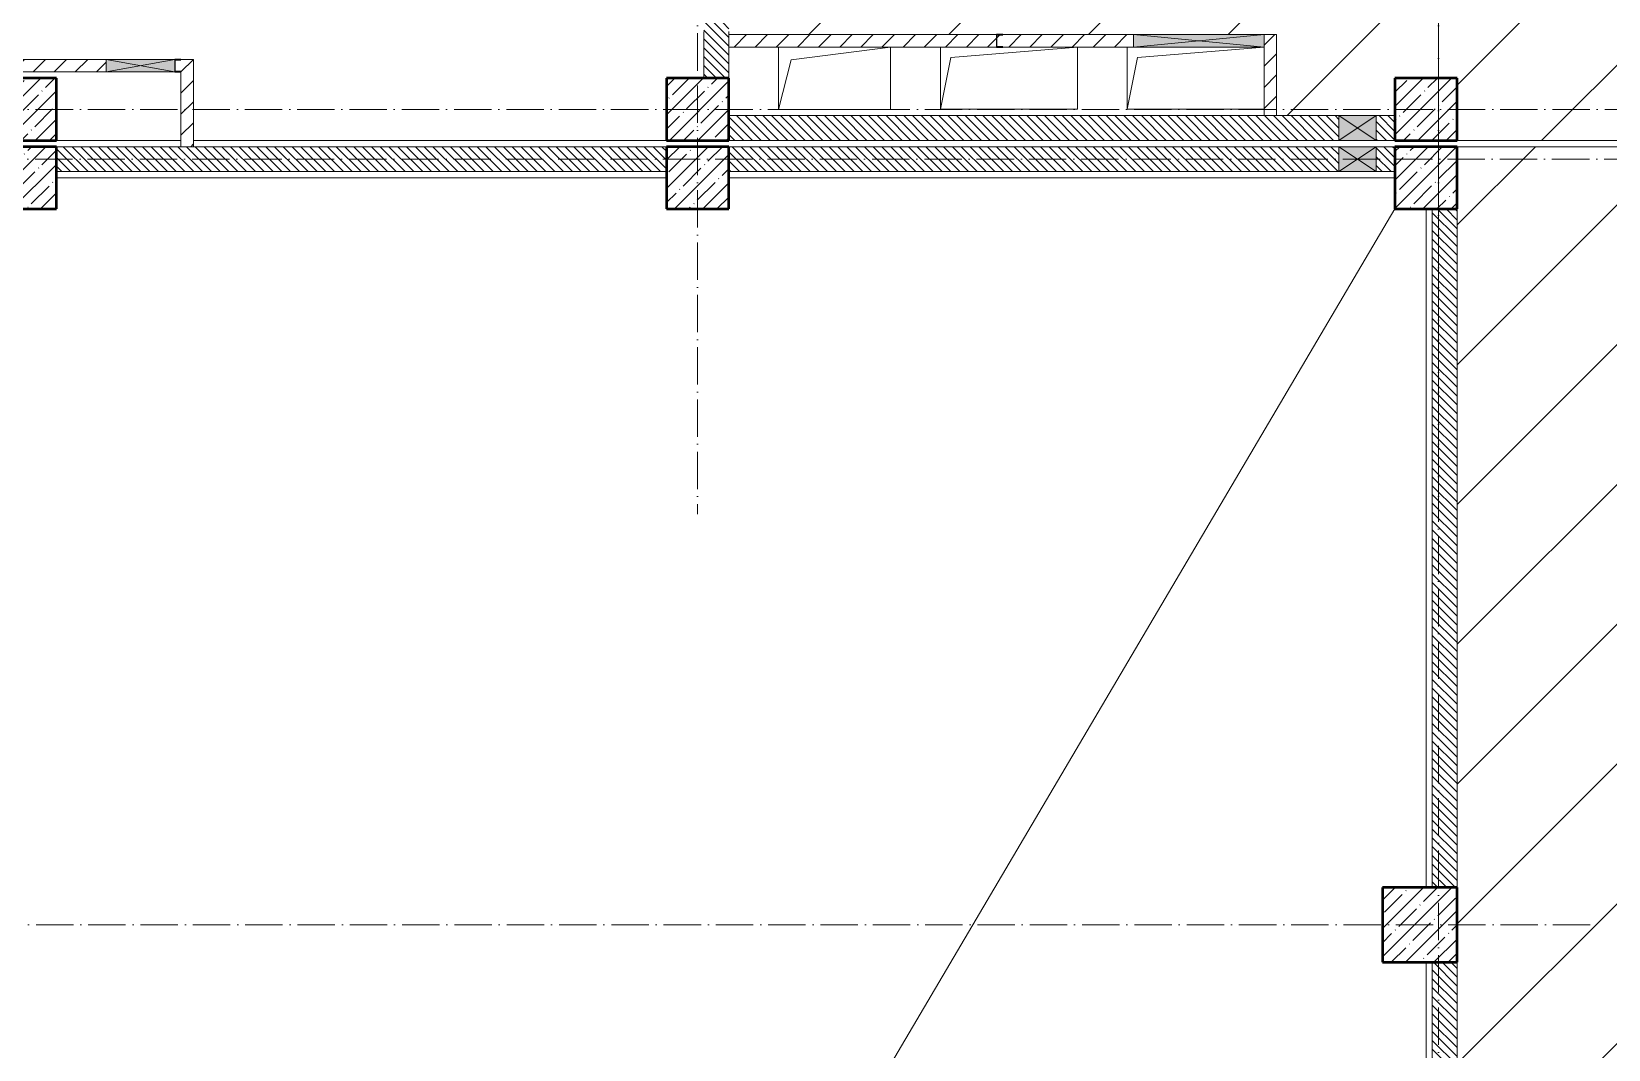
# Model space of a CAD drawing. Header units: millimetres. Extents: x 35697 to 388678, y -91946 to 171347.
# Drawn here: x 361571 to 374236, y -51182 to -43007 of the extents above; entities that cross this region are included whole.
import ezdxf

# ---------------------------------------------------------------- set-up
doc = ezdxf.new("R2010")
doc.units = ezdxf.units.MM
doc.linetypes.add('50_200_ШТРИХ_1Т_ш5_п1_п1_', pattern=[700, 500, -100, 0, -100])
for name, color, linetype, lineweight in [('2.1) ПГП окна 2.8 м', 5, 'Continuous', 30), ('A-DETL-____-OTLN-4', 7, 'Continuous', 18), ('A-DETL-GENF-OTLN', 7, 'Continuous', 9), ('A-FLOR-____-OTLN', 7, 'Continuous', 9), ('A-GENM-____-MCUT', 7, 'Continuous', 25), ('A-GENM-____-OTLN', 7, 'Continuous', 9), ('A-GENM-____-OTLN-1', 7, 'Continuous', 25), ('A-GLAZ-____-OTLN', 7, 'Continuous', 9), ('A-WALL-____-MCUT', 7, 'Continuous', 13), ('A-WALL-____-MCUT-3', 7, 'Continuous', 9), ('A-WALL-____-PATT-1', 7, 'Continuous', 9), ('A-WALL-FNSH-MCUT-1', 7, 'Continuous', 9), ('S-COLS-____-MCUT', 7, 'Continuous', 50), ('S-COLS-____-OTLN', 7, 'Continuous', 9), ('S-GRID-____-OTLN-1', 7, '50_200_ШТРИХ_1Т_ш5_п1_п1_', 9), ('стяжа', 7, 'Continuous', 30)]:
    doc.layers.add(name, color=color, linetype=linetype, lineweight=lineweight)
pattern_1 = [(45, (-89000, -42681.04), (-114.04925, 114.04925), []), (45, (-88885.95, -42681.04), (-114.04925, 114.04925), [201.613, -40.323, 3.353, -36.97])]
pattern_2 = [(45, (-77750, -42681.04), (-114.04925, 114.04925), []), (45, (-77635.95, -42681.04), (-114.04925, 114.04925), [201.613, -40.323, 3.353, -36.97])]
pattern_3 = [(45, (-83150, -42681.04), (-114.04925, 114.04925), []), (45, (-83035.95, -42681.04), (-114.04925, 114.04925), [201.613, -40.323, 3.353, -36.97])]
pattern_4 = [(135, (283770.707, -86863.456), (-35.35534, -35.35534), [])]
pattern_5 = [(45, (-77750, -43231.04), (-114.04925, 114.04925), []), (45, (-77635.95, -43231.04), (-114.04925, 114.04925), [201.613, -40.323, 3.353, -36.97])]
pattern_6 = [(45, (-83150, -43231.04), (-114.04925, 114.04925), []), (45, (-83035.95, -43231.04), (-114.04925, 114.04925), [201.613, -40.323, 3.353, -36.97])]
pattern_7 = [(45, (-89000, -43231.04), (-114.04925, 114.04925), []), (45, (-88885.95, -43231.04), (-114.04925, 114.04925), [201.613, -40.323, 3.353, -36.97])]
pattern_8 = [(45, (283770.71, -86863.46), (-84.85281, 84.85281), [])]

# ---------------------------------------------------------------- blocks, each defined once
blk = doc.blocks.new('BSC_Колонна _Прямоугольная - 500х500-V33-АР1_План отверстий 3 этажа в осях 1-64_Ю-ЯЯ')
at = {"layer": 'S-COLS-____-OTLN'}
h = blk.add_hatch(dxfattribs=at)
h.set_pattern_fill('FP_41', color=256, style=0, pattern_type=2)
h.set_pattern_definition(pattern_1)
h.paths.add_polyline_path([(-250, -250), (250, -250), (250, 250), (-250, 250)], flags=0)
at = {"layer": 'S-COLS-____-MCUT'}
for p, q in [((250, 250), (-250, 250)), ((-250, 250), (-250, -250)), ((250, -250), (250, 250)), ((-250, -250), (250, -250))]:
    blk.add_line(p, q, dxfattribs=at)
blk = doc.blocks.new('BSC_Колонна _Прямоугольная - 500х500-V34-АР1_План отверстий 3 этажа в осях 1-64_Ю-ЯЯ')
at = {"layer": 'S-COLS-____-OTLN'}
h = blk.add_hatch(dxfattribs=at)
h.set_pattern_fill('FP_42', color=256, style=0, pattern_type=2)
h.set_pattern_definition(pattern_2)
h.paths.add_polyline_path([(-250, -250), (250, -250), (250, 250), (-250, 250)], flags=0)
at = {"layer": 'S-COLS-____-MCUT'}
for p, q in [((250, 250), (-250, 250)), ((-250, 250), (-250, -250)), ((250, -250), (250, 250)), ((-250, -250), (250, -250))]:
    blk.add_line(p, q, dxfattribs=at)
blk = doc.blocks.new('BSC_Колонна _Прямоугольная - 500х500-V35-АР1_План отверстий 3 этажа в осях 1-64_Ю-ЯЯ')
at = {"layer": 'S-COLS-____-OTLN'}
h = blk.add_hatch(dxfattribs=at)
h.set_pattern_fill('FP_43', color=256, style=0, pattern_type=2)
h.set_pattern_definition(pattern_3)
h.paths.add_polyline_path([(-250, -250), (250, -250), (250, 250), (-250, 250)], flags=0)
at = {"layer": 'S-COLS-____-MCUT'}
for p, q in [((250, 250), (-250, 250)), ((-250, 250), (-250, -250)), ((250, -250), (250, 250)), ((-250, -250), (250, -250))]:
    blk.add_line(p, q, dxfattribs=at)
blk = doc.blocks.new('BSC_Колонна _Прямоугольная - 500х500-V118-АР1_План отверстий 3 этажа в осях 1-64_Ю-ЯЯ')
at = {"layer": 'S-COLS-____-OTLN'}
h = blk.add_hatch(dxfattribs=at)
h.set_pattern_fill('FP_123', color=256, style=0, pattern_type=2)
h.set_pattern_definition(pattern_5)
h.paths.add_polyline_path([(-250, -250), (250, -250), (250, 250), (-250, 250)], flags=0)
at = {"layer": 'S-COLS-____-MCUT'}
for p, q in [((250, 250), (-250, 250)), ((-250, 250), (-250, -250)), ((250, -250), (250, 250)), ((-250, -250), (250, -250))]:
    blk.add_line(p, q, dxfattribs=at)
blk = doc.blocks.new('BSC_Колонна _Прямоугольная - 500х500-V120-АР1_План отверстий 3 этажа в осях 1-64_Ю-ЯЯ')
at = {"layer": 'S-COLS-____-OTLN'}
h = blk.add_hatch(dxfattribs=at)
h.set_pattern_fill('FP_125', color=256, style=0, pattern_type=2)
h.set_pattern_definition(pattern_6)
h.paths.add_polyline_path([(-250, -250), (250, -250), (250, 250), (-250, 250)], flags=0)
at = {"layer": 'S-COLS-____-MCUT'}
for p, q in [((250, 250), (-250, 250)), ((-250, 250), (-250, -250)), ((250, -250), (250, 250)), ((-250, -250), (250, -250))]:
    blk.add_line(p, q, dxfattribs=at)
blk = doc.blocks.new('BSC_Колонна _Прямоугольная - 500х500-V121-АР1_План отверстий 3 этажа в осях 1-64_Ю-ЯЯ')
at = {"layer": 'S-COLS-____-OTLN'}
h = blk.add_hatch(dxfattribs=at)
h.set_pattern_fill('FP_126', color=256, style=0, pattern_type=2)
h.set_pattern_definition(pattern_7)
h.paths.add_polyline_path([(-250, -250), (250, -250), (250, 250), (-250, 250)], flags=0)
at = {"layer": 'S-COLS-____-MCUT'}
for p, q in [((250, 250), (-250, 250)), ((-250, 250), (-250, -250)), ((250, -250), (250, 250)), ((-250, -250), (250, -250))]:
    blk.add_line(p, q, dxfattribs=at)
blk = doc.blocks.new('154_Фахверк_СКБ_Швеллер - Тип_100_3960-28515122-АР1_План отверстий 3 этажа в осях 1-64_Ю-ЯЯ')
at = {"layer": 'A-GENM-____-MCUT'}
for p, q in [((175, 50), (125, 50)), ((125, 50), (125, -50)), ((128, 47), (175, 47)), ((128, -47), (128, 47)), ((175, 47), (175, 50)), ((125, -50), (175, -50)), ((175, -47), (128, -47)), ((175, -50), (175, -47))]:
    blk.add_line(p, q, dxfattribs=at)
blk = doc.blocks.new('AR_Отверстие прямоугольное _в стене_ - AR_Отверстие прямоугольное _в стене__ВК-32402044-АР1_План отверстий 3 этажа в осях 1-64_Ю-ЯЯ')
at = {"layer": 'A-GLAZ-____-OTLN'}
blk.add_hatch(color=256, dxfattribs=at).paths.add_polyline_path([(150, -100), (150, 100), (-150, 100), (-150, -100), (-91, -100)], flags=0)
at = {"layer": 'A-DETL-GENF-OTLN'}
for p, q in [((-150, -100), (-150, 100)), ((-150, 100), (150, 100)), ((150, 100), (-150, -100)), ((-150, 100), (150, -100)), ((150, 100), (-150, 100)), ((-150, 100), (-150, -100)), ((150, 100), (150, -100)), ((150, -100), (150, 100)), ((150, -100), (-150, -100)), ((-150, -100), (150, -100))]:
    blk.add_line(p, q, dxfattribs=at)
blk = doc.blocks.new('AR_Отверстие прямоугольное _в плите_ - AR_Отверстие прямоугольное _в плите_-30552730-АР1_План отверстий 3 этажа в осях 1-64_Ю-ЯЯ')
at = {"layer": 'A-GENM-____-OTLN'}
for p, q in [((450, 250), (-450, 250)), ((-450, 250), (-450, -250)), ((-450, -250), (-350, 150)), ((-350, 150), (450, 250)), ((450, -250), (450, 250)), ((-450, -250), (450, -250))]:
    blk.add_line(p, q, dxfattribs=at)
blk = doc.blocks.new('AR_Отверстие прямоугольное _в плите_ - AR_Отверстие прямоугольное _в плите_-V202-АР1_План отверстий 3 этажа в осях 1-64_Ю-ЯЯ')
at = {"layer": 'A-GENM-____-OTLN'}
for p, q in [((-550, 250), (-550, -250)), ((-550, -250), (-467, 167)), ((-467, 167), (550, 250)), ((550, -250), (550, 250)), ((-550, -250), (550, -250))]:
    blk.add_line(p, q, dxfattribs=at)
blk = doc.blocks.new('AR_Отверстие прямоугольное _в плите_ - AR_Отверстие прямоугольное _в плите_-V203-АР1_План отверстий 3 этажа в осях 1-64_Ю-ЯЯ')
at = {"layer": 'A-GENM-____-OTLN'}
for p, q in [((-550, 250), (-550, -250)), ((-550, -250), (-467, 167)), ((-467, 167), (550, 250)), ((-550, -250), (550, -250))]:
    blk.add_line(p, q, dxfattribs=at)
blk = doc.blocks.new('AR_Отверстие прямоугольное _в стене__БезПР - AR_Отверстие прямоугольное _в стене__БезПР-36899082-АР1_План отверстий 3 этажа в осях 1-64_Ю-ЯЯ')
at = {"layer": 'A-GLAZ-____-OTLN'}
blk.add_hatch(color=256, dxfattribs=at).paths.add_polyline_path([(525, -50), (525, 50), (-525, 50), (-525, -50)], flags=0)
at = {"layer": 'A-DETL-GENF-OTLN'}
for p, q in [((-525, -50), (-525, 50)), ((-525, 50), (525, 50)), ((525, 50), (-525, -50)), ((-525, 50), (525, -50)), ((525, 50), (-525, 50)), ((-525, 50), (-525, -50)), ((525, 50), (525, -50)), ((525, -50), (525, 50)), ((525, -50), (-525, -50)), ((-525, -50), (525, -50))]:
    blk.add_line(p, q, dxfattribs=at)
at = {"layer": 'A-GLAZ-____-OTLN'}
blk.add_line((525, 50), (-525, 50), dxfattribs=at)
blk = doc.blocks.new('AR_Отверстие прямоугольное _в стене_ - AR_Отверстие прямоугольное _в стене__ОВ-36912551-АР1_План отверстий 3 этажа в осях 1-64_Ю-ЯЯ')
at = {"layer": 'A-GLAZ-____-OTLN'}
blk.add_hatch(color=256, dxfattribs=at).paths.add_polyline_path([(275, -50), (275, 50), (-275, 50), (-275, -50)], flags=0)
at = {"layer": 'A-DETL-GENF-OTLN'}
for p, q in [((-275, -50), (-275, 50)), ((-275, 50), (275, 50)), ((275, 50), (-275, -50)), ((-275, 50), (275, -50)), ((275, 50), (-275, 50)), ((-275, 50), (-275, -50)), ((275, -50), (-275, -50)), ((-275, -50), (275, -50))]:
    blk.add_line(p, q, dxfattribs=at)
blk = doc.blocks.new('154_Фахверк_СКБ_Швеллер - Тип_100_3960_зеркало-36793856-АР1_План отверстий 3 этажа в осях 1-64_Ю-ЯЯ')
at = {"layer": 'A-GENM-____-MCUT'}
for p, q in [((175, 50), (125, 50)), ((125, 50), (125, -50)), ((128, 47), (175, 47)), ((128, -47), (128, 47)), ((175, 47), (175, 50)), ((125, -50), (175, -50)), ((175, -47), (128, -47)), ((175, -50), (175, -47))]:
    blk.add_line(p, q, dxfattribs=at)
blk = doc.blocks.new('BSC_Колонна _Прямоугольная - 500х500-25642906-АР1_План отверстий 3 этажа в осях 1-64_А-ГГ')
at = {"layer": 'S-COLS-____-OTLN'}
h = blk.add_hatch(dxfattribs=at)
h.set_pattern_fill('FP_48', color=256, style=0, pattern_type=2)
h.set_pattern_definition(pattern_1)
h.paths.add_polyline_path([(-250, -250), (250, -250), (250, 250), (-250, 250)], flags=0)
at = {"layer": 'S-COLS-____-MCUT'}
for p, q in [((250, 250), (-250, 250)), ((-250, 250), (-250, -250)), ((250, -250), (250, 250)), ((-250, -250), (250, -250))]:
    blk.add_line(p, q, dxfattribs=at)
blk = doc.blocks.new('BSC_Колонна _Прямоугольная - 600х600-26981669-АР1_План отверстий 3 этажа в осях 1-64_А-ГГ')
at = {"layer": 'S-COLS-____-OTLN'}
h = blk.add_hatch(dxfattribs=at)
h.set_pattern_fill('FP_54', color=256, style=0, pattern_type=2)
h.set_pattern_definition([(45, (-88950, -36681.04), (-114.04925, 114.04925), []), (45, (-88835.95, -36681.04), (-114.04925, 114.04925), [201.613, -40.323, 3.353, -36.97])])
h.paths.add_polyline_path([(-300, -300), (300, -300), (300, 300), (-300, 300)], flags=0)
at = {"layer": 'S-COLS-____-MCUT'}
for p, q in [((300, 300), (-300, 300)), ((-300, 300), (-300, -300)), ((300, -300), (300, 300)), ((-300, -300), (300, -300))]:
    blk.add_line(p, q, dxfattribs=at)
blk = doc.blocks.new('BSC_Колонна _Прямоугольная - 500х500-V21-АР1_План отверстий 3 этажа в осях 1-64_А-ГГ')
at = {"layer": 'S-COLS-____-OTLN'}
h = blk.add_hatch(dxfattribs=at)
h.set_pattern_fill('FP_58', color=256, style=0, pattern_type=2)
h.set_pattern_definition(pattern_2)
h.paths.add_polyline_path([(-250, -250), (250, -250), (250, 250), (-250, 250)], flags=0)
at = {"layer": 'S-COLS-____-MCUT'}
for p, q in [((250, 250), (-250, 250)), ((-250, 250), (-250, -250)), ((250, -250), (250, 250)), ((-250, -250), (250, -250))]:
    blk.add_line(p, q, dxfattribs=at)
blk = doc.blocks.new('BSC_Колонна _Прямоугольная - 500х500-V22-АР1_План отверстий 3 этажа в осях 1-64_А-ГГ')
at = {"layer": 'S-COLS-____-OTLN'}
h = blk.add_hatch(dxfattribs=at)
h.set_pattern_fill('FP_59', color=256, style=0, pattern_type=2)
h.set_pattern_definition(pattern_3)
h.paths.add_polyline_path([(-250, -250), (250, -250), (250, 250), (-250, 250)], flags=0)
at = {"layer": 'S-COLS-____-MCUT'}
for p, q in [((250, 250), (-250, 250)), ((-250, 250), (-250, -250)), ((250, -250), (250, 250)), ((-250, -250), (250, -250))]:
    blk.add_line(p, q, dxfattribs=at)
blk = doc.blocks.new('BSC_Колонна _Прямоугольная - 500х500-V142-АР1_План отверстий 3 этажа в осях 1-64_А-ГГ')
at = {"layer": 'S-COLS-____-OTLN'}
h = blk.add_hatch(dxfattribs=at)
h.set_pattern_fill('FP_165', color=256, style=0, pattern_type=2)
h.set_pattern_definition(pattern_5)
h.paths.add_polyline_path([(-250, -250), (250, -250), (250, 250), (-250, 250)], flags=0)
at = {"layer": 'S-COLS-____-MCUT'}
for p, q in [((250, 250), (-250, 250)), ((-250, 250), (-250, -250)), ((250, -250), (250, 250)), ((-250, -250), (250, -250))]:
    blk.add_line(p, q, dxfattribs=at)
blk = doc.blocks.new('BSC_Колонна _Прямоугольная - 500х500-V144-АР1_План отверстий 3 этажа в осях 1-64_А-ГГ')
at = {"layer": 'S-COLS-____-OTLN'}
h = blk.add_hatch(dxfattribs=at)
h.set_pattern_fill('FP_167', color=256, style=0, pattern_type=2)
h.set_pattern_definition(pattern_6)
h.paths.add_polyline_path([(-250, -250), (250, -250), (250, 250), (-250, 250)], flags=0)
at = {"layer": 'S-COLS-____-MCUT'}
for p, q in [((250, 250), (-250, 250)), ((-250, 250), (-250, -250)), ((250, -250), (250, 250)), ((-250, -250), (250, -250))]:
    blk.add_line(p, q, dxfattribs=at)
blk = doc.blocks.new('BSC_Колонна _Прямоугольная - 500х500-V145-АР1_План отверстий 3 этажа в осях 1-64_А-ГГ')
at = {"layer": 'S-COLS-____-OTLN'}
h = blk.add_hatch(dxfattribs=at)
h.set_pattern_fill('FP_168', color=256, style=0, pattern_type=2)
h.set_pattern_definition(pattern_7)
h.paths.add_polyline_path([(-250, -250), (250, -250), (250, 250), (-250, 250)], flags=0)
at = {"layer": 'S-COLS-____-MCUT'}
for p, q in [((250, 250), (-250, 250)), ((-250, 250), (-250, -250)), ((250, -250), (250, 250)), ((-250, -250), (250, -250))]:
    blk.add_line(p, q, dxfattribs=at)
blk = doc.blocks.new('AR_Отверстие прямоугольное _в стене_ - AR_Отверстие прямоугольное _в стене__ВК-32402044-АР1_План отверстий 3 этажа в осях 1-64_А-ГГ')
at = {"layer": 'A-GLAZ-____-OTLN'}
blk.add_hatch(color=256, dxfattribs=at).paths.add_polyline_path([(150, -100), (150, 100), (-150, 100), (-150, -100), (-90, -100)], flags=0)
at = {"layer": 'A-DETL-GENF-OTLN'}
for p, q in [((-150, -100), (-150, 100)), ((-150, 100), (150, 100)), ((150, 100), (-150, -100)), ((-150, 100), (150, -100)), ((150, 100), (-150, 100)), ((-150, 100), (-150, -100)), ((150, 100), (150, -100)), ((150, -100), (150, 100)), ((150, -100), (-150, -100)), ((-150, -100), (150, -100))]:
    blk.add_line(p, q, dxfattribs=at)
blk = doc.blocks.new('AR_Отверстие прямоугольное _в стене_ - AR_Отверстие прямоугольное _в стене__ОВ-36912551-АР1_План отверстий 3 этажа в осях 1-64_А-ГГ')
at = {"layer": 'A-GLAZ-____-OTLN'}
blk.add_hatch(color=256, dxfattribs=at).paths.add_polyline_path([(275, -50), (275, 50), (-275, 50), (-275, -50)], flags=0)
at = {"layer": 'A-DETL-GENF-OTLN'}
for p, q in [((-275, -50), (-275, 50)), ((-275, 50), (275, 50)), ((275, 50), (-275, -50)), ((-275, 50), (275, -50)), ((275, 50), (-275, 50)), ((-275, 50), (-275, -50)), ((275, -50), (-275, -50)), ((-275, -50), (275, -50))]:
    blk.add_line(p, q, dxfattribs=at)
blk = doc.blocks.new('154_Фахверк_СКБ_Швеллер - Тип_100_3960_зеркало-36793856-АР1_План отверстий 3 этажа в осях 1-64_А-ГГ')
at = {"layer": 'A-GENM-____-MCUT'}
for p, q in [((175, 50), (125, 50)), ((125, 50), (125, -50)), ((128, 47), (175, 47)), ((128, -47), (128, 47)), ((175, 47), (175, 50)), ((125, -50), (175, -50)), ((175, -47), (128, -47)), ((175, -50), (175, -47))]:
    blk.add_line(p, q, dxfattribs=at)
blk = doc.blocks.new('3эт')
at = {"layer": 'S-GRID-____-OTLN-1', "color": 251, "ltscale": 0.6, "true_color": 0x636466}
for p, q in [((366920.7, 4029.4), (366920.7, -46882.4)), ((372870.7, 4029.4), (372870.7, -46882.4)), ((372870.7, -36982.5), (372870.7, -91346.1)), ((358243, -43632.4), (387705.3, -43632.4)), ((358243, -43632.4), (387705.3, -43632.4)), ((351097.5, -44032.4), (387845.1, -44032.4)), ((374089.5, -50182.4), (351097.5, -50182.4))]:
    blk.add_line(p, q, dxfattribs=at)

msp = doc.modelspace()

# ---------------------------------------------------------------- hatches: boundary and pattern name
at = {"layer": '2.1) ПГП окна 2.8 м'}
h = msp.add_hatch(dxfattribs=at)
h.set_pattern_fill('ANSI31', color=5, scale=250)
edge = h.paths.add_edge_path()
edge.add_line((377021, -31682), (373021, -31682))
edge.add_line((373021, -31682), (372521, -31682))
edge.add_line((372521, -31682), (371919, -31682))
edge.add_line((371919, -31682), (369621, -31682))
edge.add_line((369621, -31682), (369586, -31682))
edge.add_line((369586, -31682), (369586, -31688))
edge.add_line((369586, -31688), (369206, -31688))
edge.add_line((369206, -31688), (369171, -31682))
edge.add_line((369171, -31682), (367471, -31682))
edge.add_line((367471, -31682), (367471, -31688))
edge.add_line((367471, -31688), (367396, -31688))
edge.add_line((367396, -31688), (367171, -31682))
edge.add_line((367171, -31682), (367171, -31917))
edge.add_line((367171, -31917), (367171, -32167))
edge.add_line((367171, -32167), (367171, -32507))
edge.add_line((367171, -32507), (367177, -32507))
edge.add_line((367177, -32507), (367177, -32582))
edge.add_line((367177, -32582), (367177, -32588))
edge.add_line((367177, -32588), (367177, -32657))
edge.add_line((367177, -32657), (367171, -33657))
edge.add_line((367171, -33657), (367177, -33657))
edge.add_line((367177, -33657), (367177, -33726))
edge.add_line((367177, -33726), (367177, -33732))
edge.add_line((367177, -33732), (367177, -33807))
edge.add_line((367177, -33807), (367171, -34682))
edge.add_line((367171, -34682), (367171, -35182))
edge.add_line((367171, -35182), (367171, -35657))
edge.add_line((367171, -35657), (367177, -35657))
edge.add_line((367177, -35657), (367177, -35732))
edge.add_line((367177, -35732), (367177, -35738))
edge.add_line((367177, -35738), (367171, -35762))
edge.add_line((367171, -35762), (367171, -35732))
edge.add_line((367171, -35732), (367131, -35732))
edge.add_line((367131, -35732), (367131, -35737))
edge.add_line((367131, -35737), (367011, -35737))
edge.add_line((367011, -35737), (366971, -35733))
edge.add_line((366971, -35733), (366971, -37532))
edge.add_line((366971, -37532), (367040, -37532))
edge.add_line((367040, -37532), (367102, -37532))
edge.add_line((367102, -37532), (367177, -37532))
edge.add_line((367177, -37532), (367177, -37607))
edge.add_line((367177, -37607), (367171, -38007))
edge.add_line((367171, -38007), (367177, -38007))
edge.add_line((367177, -38007), (367177, -38082))
edge.add_line((367177, -38082), (367171, -38112))
edge.add_line((367171, -38112), (367171, -38082))
edge.add_line((367171, -38082), (367102, -38082))
edge.add_line((367102, -38082), (367040, -38082))
edge.add_line((367040, -38082), (366971, -38082))
edge.add_line((366971, -38082), (366971, -39882))
edge.add_line((366971, -39882), (367011, -39882))
edge.add_line((367011, -39882), (367011, -39877))
edge.add_line((367011, -39877), (367131, -39877))
edge.add_line((367131, -39877), (367171, -39882))
edge.add_line((367171, -39882), (367171, -39852))
edge.add_line((367171, -39852), (367177, -39807))
edge.add_line((367177, -39807), (367177, -39876))
edge.add_line((367177, -39876), (367177, -39882))
edge.add_line((367177, -39882), (367177, -39957))
edge.add_line((367177, -39957), (367171, -40432))
edge.add_line((367171, -40432), (367171, -40932))
edge.add_line((367171, -40932), (367171, -41157))
edge.add_line((367171, -41157), (367177, -41157))
edge.add_line((367177, -41157), (367177, -41232))
edge.add_line((367177, -41232), (367177, -42857))
edge.add_line((367177, -42857), (367177, -42926))
edge.add_line((367177, -42926), (367177, -42932))
edge.add_line((367177, -42932), (367177, -43032))
edge.add_line((367177, -43032), (369321, -43032))
edge.add_line((369321, -43032), (369371, -43032))
edge.add_line((369371, -43032), (370421, -43032))
edge.add_line((370421, -43032), (371471, -43032))
edge.add_line((371471, -43032), (371571, -43032))
edge.add_line((371571, -43032), (371571, -43682))
edge.add_line((371571, -43682), (372071, -43682))
edge.add_line((372071, -43682), (372371, -43682))
edge.add_line((372371, -43682), (372521, -43682))
edge.add_line((372521, -43682), (372521, -43382))
edge.add_line((372521, -43382), (373021, -43382))
edge.add_line((373021, -43382), (373021, -43882))
edge.add_line((373021, -43882), (376471, -43882))
edge.add_line((376471, -43882), (376471, -43382))
edge.add_line((376471, -43382), (376971, -43382))
edge.add_line((376971, -43382), (376971, -42605))
edge.add_arc((376996, -42561), 50, 180, 240.0455, ccw=False)
edge.add_arc((376996, -42561), 50, 119.9545, 180, ccw=False)
edge.add_line((376971, -42518), (376971, -40032))
edge.add_line((376971, -40032), (376471, -40032))
edge.add_line((376471, -40032), (376471, -39532))
edge.add_line((376471, -39532), (376971, -39532))
edge.add_line((376971, -39532), (376971, -39832))
edge.add_line((376971, -39832), (380621, -39832))
edge.add_line((380621, -39832), (380621, -39582))
edge.add_line((380621, -39582), (380621, -37982))
edge.add_line((380621, -37982), (380621, -37582))
edge.add_line((380621, -37582), (378871, -37582))
edge.add_line((378871, -37582), (378821, -37582))
edge.add_line((378821, -37582), (378221, -37582))
edge.add_line((378221, -37582), (377121, -37582))
edge.add_line((377121, -37582), (377021, -37582))
edge.add_line((377021, -37582), (377021, -37382))
edge.add_line((377021, -37382), (377021, -36557))
edge.add_line((377021, -36557), (377015, -36557))
edge.add_line((377015, -36557), (377015, -36482))
edge.add_line((377015, -36482), (377016, -35482))
edge.add_line((377016, -35482), (377015, -35482))
edge.add_line((377015, -35482), (377015, -35407))
edge.add_line((377015, -35407), (377016, -34307))
edge.add_line((377016, -34307), (377015, -34307))
edge.add_line((377015, -34307), (377015, -34232))
edge.add_line((377015, -34232), (377017, -33082))
edge.add_line((377017, -33082), (377015, -33082))
edge.add_line((377015, -33082), (377015, -33007))
edge.add_line((377015, -33007), (377021, -31682))
h.paths.add_polyline_path([(372521, -34682), (373021, -34682), (373471, -34682), (373721, -34682), (373821, -34682), (373821, -36882), (372721, -36882), (372721, -38732), (373821, -38732), (373821, -40932), (373021, -40932), (372521, -40932), (372521, -40432), (372521, -35182)], flags=16)
h.paths.add_polyline_path([(373471, -34782), (373471, -34682), (373721, -34682), (373721, -34782), (373721, -36782), (373021, -36782), (373021, -35382), (373721, -35382), (373721, -34782)], flags=0)
h.paths.add_polyline_path([(373021, -35382), (373721, -35382), (373137, -35499), (373021, -36782)], flags=0)
h.paths.add_polyline_path([(373021, -38932), (373621, -38932), (373621, -40232), (373021, -40232)], flags=0)
h.paths.add_polyline_path([(368857, -39083), (370515, -39083), (370515, -37883), (368857, -37883)], flags=16)
h = msp.add_hatch(dxfattribs=at)
h.set_pattern_fill('ANSI31', color=5, scale=250)
h.paths.add_polyline_path([(376471, -43932), (373021, -43932), (373021, -44432), (373021, -49882), (373021, -50482), (373021, -55882), (373021, -56482), (373021, -60682), (373621, -60682), (373621, -61882), (373621, -62082), (373621, -63032), (373621, -64132), (373621, -64182), (373621, -64332), (373621, -64382), (373621, -65082), (373621, -65128), (373621, -65382), (373021, -65382), (373021, -67882), (373021, -68482), (373021, -74032), (373021, -74532), (373021, -77682), (373021, -77882), (373021, -80082), (373021, -80782), (373521, -80782), (373521, -81382), (373021, -81382), (373021, -84382), (373521, -84382), (373521, -84982), (373521, -87932), (373521, -88532), (374046, -88532), (374046, -88526), (374121, -88526), (375921, -88532), (375921, -88526), (375996, -88526), (376821, -88531), (376821, -88432), (377021, -88432), (377021, -88282), (377021, -87957), (377015, -87957), (377015, -87877), (377021, -87877), (377021, -87432), (377021, -86582), (377021, -86182), (377015, -86182), (377015, -86107), (377021, -85782), (377021, -85282), (377021, -82782), (377021, -81882), (377021, -81657), (377015, -81657), (377015, -81582), (377021, -80882), (377015, -80882), (377015, -80807), (377021, -80657), (377015, -80657), (377015, -80582), (377021, -79882), (377015, -79882), (377015, -79782), (377021, -79782), (377021, -79282), (377021, -78957), (377015, -78957), (377015, -78877), (377021, -78877), (377021, -78532), (377021, -77682), (377021, -77182), (377015, -77182), (377015, -77107), (377021, -76782), (377021, -76282), (377021, -73957), (377015, -73957), (377015, -73877), (377221, -73877), (377221, -72087), (377015, -72087), (377015, -72007), (377021, -71732), (377021, -71232), (377021, -70782), (377021, -70282), (377021, -69957), (377015, -69957), (377015, -69877), (377021, -69877), (377021, -69432), (377021, -68582), (377021, -68182), (377015, -68182), (377015, -68107), (377021, -67782), (377021, -67282), (377021, -65882), (377021, -64882), (377021, -64557), (377015, -64557), (377015, -64477), (377221, -64477), (377221, -63587), (377015, -63587), (377015, -63507), (377021, -62582), (377021, -62182), (377021, -62082), (377021, -61882), (377021, -61782), (377021, -61282), (377021, -60957), (377015, -60957), (377015, -60877), (377021, -60877), (377021, -60332), (377021, -59482), (377021, -59182), (377015, -59182), (377015, -59107), (377021, -58782), (377021, -58282), (377021, -58057), (377015, -58057), (377015, -57982), (377090, -57982), (377221, -57982), (377221, -56182), (377152, -56182), (377090, -56182), (377015, -56182), (377015, -56107), (377021, -55957), (377015, -55957), (377015, -55882), (377021, -55852), (377021, -55882), (377090, -55882), (377221, -55882), (377221, -54087), (377015, -54087), (377015, -54007), (377021, -52782), (377021, -52282), (377021, -51957), (377015, -51957), (377015, -51877), (377021, -51877), (377021, -51382), (377021, -50732), (377021, -50182), (377015, -50182), (377015, -50107), (377021, -49782), (377021, -49282), (377021, -48857), (377021, -48357), (377021, -44882), (376471, -44882)])
h.paths.add_polyline_path([(374346, -70033), (375980, -70033), (375980, -68833), (374346, -68833)], flags=24)
h.paths.add_polyline_path([(374177, -49503), (375835, -49503), (375835, -48303), (374177, -48303)], flags=24)
at = {"layer": 'A-WALL-____-PATT-1'}
h = msp.add_hatch(dxfattribs=at)
h.set_pattern_fill('FP_9', color=256, style=0, pattern_type=2)
h.set_pattern_definition(pattern_4)
h.paths.add_polyline_path([(367171, -43382), (367171, -42938), (367102, -42938), (367102, -42932), (367040, -42932), (367040, -42938), (366971, -42938), (366971, -43382), (367131, -43382)], flags=0)
h.paths.add_polyline_path([(367040, -41232), (367102, -41232), (367102, -41226), (367171, -41226), (367171, -40932), (366971, -40932), (366971, -41226), (367040, -41226)], flags=0)
h = msp.add_hatch(dxfattribs=at)
h.set_pattern_fill('FP_7', color=256, style=0, pattern_type=2)
h.set_pattern_definition(pattern_8)
h.paths.add_polyline_path([(367171, -43132), (369321, -43132), (369321, -43032), (367171, -43032)], flags=0)
h.paths.add_polyline_path([(369371, -43132), (370421, -43132), (370421, -43032), (369371, -43032), (369371, -43035), (369324, -43035), (369324, -43129), (369371, -43129)], flags=0)
h = msp.add_hatch(dxfattribs=at)
h.set_pattern_fill('FP_7', color=256, style=0, pattern_type=2)
h.set_pattern_definition(pattern_8)
h.paths.add_polyline_path([(371571, -43682), (371571, -43032), (371471, -43032), (371471, -43682)], flags=0)
h = msp.add_hatch(dxfattribs=at)
h.set_pattern_fill('FP_7', color=256, style=0, pattern_type=2)
h.set_pattern_definition(pattern_8)
h.paths.add_polyline_path([(362171, -43332), (362171, -43232), (361371, -43232), (361371, -43332), (361525, -43332)], flags=0)
h.paths.add_polyline_path([(362871, -43332), (362871, -43232), (362771, -43232), (362771, -43235), (362724, -43235), (362724, -43329), (362771, -43329), (362771, -43332)], flags=0)
h = msp.add_hatch(dxfattribs=at)
h.set_pattern_fill('FP_4', color=256, style=0, pattern_type=2)
h.set_pattern_definition(pattern_8)
h.paths.add_polyline_path([(362771, -43332), (362871, -43332), (362871, -43232), (362771, -43232), (362771, -43235), (362724, -43235), (362724, -43329), (362771, -43329)], flags=0)
h.paths.add_polyline_path([(361371, -43332), (362171, -43332), (362171, -43232), (361371, -43232)], flags=0)
h = msp.add_hatch(dxfattribs=at)
h.set_pattern_fill('FP_7', color=256, style=0, pattern_type=2)
h.set_pattern_definition(pattern_8)
h.paths.add_polyline_path([(362871, -43932), (362871, -43332), (362771, -43332), (362771, -43932)], flags=0)
h = msp.add_hatch(dxfattribs=at)
h.set_pattern_fill('FP_4', color=256, style=0, pattern_type=2)
h.set_pattern_definition(pattern_8)
h.paths.add_polyline_path([(362871, -43932), (362871, -43332), (362771, -43332), (362771, -43932)], flags=0)
h = msp.add_hatch(dxfattribs=at)
h.set_pattern_fill('FP_9', color=256, style=0, pattern_type=2)
h.set_pattern_definition(pattern_4)
h.paths.add_polyline_path([(372371, -43882), (372521, -43882), (372521, -43682), (372371, -43682)], flags=0)
h.paths.add_polyline_path([(372071, -43882), (372071, -43682), (367171, -43682), (367171, -43882), (368595, -43882)], flags=0)
h = msp.add_hatch(dxfattribs=at)
h.set_pattern_fill('FP_6', color=256, style=0, pattern_type=2)
h.set_pattern_definition(pattern_4)
h.paths.add_polyline_path([(372371, -43882), (372521, -43882), (372521, -43682), (372371, -43682)], flags=0)
h.paths.add_polyline_path([(372071, -43882), (372071, -43682), (367171, -43682), (367171, -43882), (368595, -43882)], flags=0)
h = msp.add_hatch(dxfattribs=at)
h.set_pattern_fill('FP_9', color=256, style=0, pattern_type=2)
h.set_pattern_definition(pattern_4)
h.paths.add_polyline_path([(366671, -44132), (366671, -43932), (361771, -43932), (361771, -44132), (365060, -44132)], flags=0)
h = msp.add_hatch(dxfattribs=at)
h.set_pattern_fill('FP_6', color=256, style=0, pattern_type=2)
h.set_pattern_definition(pattern_4)
h.paths.add_polyline_path([(366671, -44132), (366671, -43932), (361771, -43932), (361771, -44132), (365060, -44132)], flags=0)
h = msp.add_hatch(dxfattribs=at)
h.set_pattern_fill('FP_9', color=256, style=0, pattern_type=2)
h.set_pattern_definition(pattern_4)
h.paths.add_polyline_path([(372371, -44132), (372521, -44132), (372521, -43932), (372371, -43932)], flags=0)
h.paths.add_polyline_path([(372071, -44132), (372071, -43932), (367171, -43932), (367171, -44132), (368595, -44132)], flags=0)
h = msp.add_hatch(dxfattribs=at)
h.set_pattern_fill('FP_6', color=256, style=0, pattern_type=2)
h.set_pattern_definition(pattern_4)
h.paths.add_polyline_path([(372371, -44132), (372521, -44132), (372521, -43932), (372371, -43932)], flags=0)
h.paths.add_polyline_path([(372071, -44132), (372071, -43932), (367171, -43932), (367171, -44132), (368595, -44132)], flags=0)
h = msp.add_hatch(dxfattribs=at)
h.set_pattern_fill('FP_6', color=256, style=0, pattern_type=2)
h.set_pattern_definition(pattern_4)
h.paths.add_polyline_path([(373021, -49882), (373021, -44432), (372821, -44432), (372821, -49882)], flags=0)
h = msp.add_hatch(dxfattribs=at)
h.set_pattern_fill('FP_6', color=256, style=0, pattern_type=2)
h.set_pattern_definition(pattern_4)
h.paths.add_polyline_path([(373021, -55882), (373021, -50482), (372821, -50482), (372821, -55882)], flags=0)

# ---------------------------------------------------------------- linework, layer by layer
at = {"layer": 'A-DETL-____-OTLN-4'}
msp.add_line((355121, -73932), (372521, -44432), dxfattribs=at)
at = {"layer": 'A-FLOR-____-OTLN'}
for p, q in [((367571, -43134), (368471, -43134)), ((367571, -43634), (367571, -43134)), ((368471, -43134), (368471, -43634)), ((368871, -43632), (368871, -43132)), ((369971, -43132), (369971, -43632)), ((370371, -43632), (370371, -43132)), ((368471, -43634), (367571, -43634)), ((369971, -43632), (368871, -43632)), ((371471, -43632), (370371, -43632)), ((361771, -43882), (362771, -43882)), ((361771, -43882), (362771, -43882)), ((362871, -43882), (366671, -43882)), ((362871, -43882), (366671, -43882)), ((373021, -43882), (376471, -43882)), ((373021, -43882), (376471, -43882)), ((376471, -43932), (373021, -43932)), ((376471, -43932), (373021, -43932)), ((361771, -44182), (366671, -44182)), ((361771, -44182), (366671, -44182)), ((367171, -44182), (372521, -44182)), ((367171, -44182), (372521, -44182)), ((372771, -44432), (372771, -49882)), ((372771, -50482), (372771, -55882))]:
    msp.add_line(p, q, dxfattribs=at)
at = {"layer": 'A-WALL-____-MCUT'}
for p, q in [((366971, -43007), (366971, -43382)), ((367171, -43382), (367171, -43007)), ((372071, -43682), (367171, -43682)), ((372521, -43682), (372371, -43682)), ((366671, -43932), (361771, -43932)), ((367171, -43882), (372071, -43882)), ((372071, -43932), (367171, -43932)), ((372371, -43882), (372521, -43882)), ((372521, -43932), (372371, -43932)), ((361771, -44132), (366671, -44132)), ((367171, -44132), (372071, -44132)), ((372371, -44132), (372521, -44132))]:
    msp.add_line(p, q, dxfattribs=at)
at = {"layer": 'A-WALL-____-MCUT-3'}
for p, q in [((372071, -43682), (367171, -43682)), ((372521, -43682), (372371, -43682)), ((366671, -43932), (361771, -43932)), ((367171, -43882), (372071, -43882)), ((372071, -43932), (367171, -43932)), ((372371, -43882), (372521, -43882)), ((372521, -43932), (372371, -43932)), ((361771, -44132), (366671, -44132)), ((367171, -44132), (372071, -44132)), ((372371, -44132), (372521, -44132)), ((372821, -44432), (372821, -49882)), ((373021, -49882), (373021, -44432)), ((372821, -50482), (372821, -55882)), ((373021, -55882), (373021, -50482))]:
    msp.add_line(p, q, dxfattribs=at)
at = {"layer": 'A-WALL-FNSH-MCUT-1'}
for p, q in [((369321, -43032), (367171, -43032)), ((370421, -43032), (369371, -43032)), ((371571, -43032), (371471, -43032)), ((371571, -43682), (371571, -43032)), ((367171, -43132), (369321, -43132)), ((369371, -43132), (370421, -43132)), ((371471, -43132), (371471, -43682)), ((362171, -43232), (361271, -43232)), ((362171, -43232), (361271, -43232)), ((362871, -43232), (362771, -43232)), ((362871, -43232), (362771, -43232)), ((362871, -43932), (362871, -43232)), ((362871, -43932), (362871, -43232)), ((361371, -43332), (362171, -43332)), ((361371, -43332), (362171, -43332)), ((362771, -43332), (362771, -43932)), ((362771, -43332), (362771, -43932))]:
    msp.add_line(p, q, dxfattribs=at)

# ---------------------------------------------------------------- block references
at = {"layer": 'A-GENM-____-OTLN'}
for name, p in [('AR_Отверстие прямоугольное _в плите_ - AR_Отверстие прямоугольное _в плите_-30552730-АР1_План отверстий 3 этажа в осях 1-64_Ю-ЯЯ', (368021, -43384)), ('AR_Отверстие прямоугольное _в плите_ - AR_Отверстие прямоугольное _в плите_-V202-АР1_План отверстий 3 этажа в осях 1-64_Ю-ЯЯ', (369421, -43382)), ('AR_Отверстие прямоугольное _в плите_ - AR_Отверстие прямоугольное _в плите_-V203-АР1_План отверстий 3 этажа в осях 1-64_Ю-ЯЯ', (370921, -43382))]:
    msp.add_blockref(name, p, dxfattribs=at)
at = {"layer": 'A-GENM-____-OTLN-1'}
for name, p in [('154_Фахверк_СКБ_Швеллер - Тип_100_3960-28515122-АР1_План отверстий 3 этажа в осях 1-64_Ю-ЯЯ', (369196, -43082)), ('154_Фахверк_СКБ_Швеллер - Тип_100_3960_зеркало-36793856-АР1_План отверстий 3 этажа в осях 1-64_Ю-ЯЯ', (362596, -43282)), ('154_Фахверк_СКБ_Швеллер - Тип_100_3960_зеркало-36793856-АР1_План отверстий 3 этажа в осях 1-64_А-ГГ', (362596, -43282))]:
    msp.add_blockref(name, p, dxfattribs=at)
at = {"layer": 'A-GLAZ-____-OTLN'}
for name, p in [('AR_Отверстие прямоугольное _в стене__БезПР - AR_Отверстие прямоугольное _в стене__БезПР-36899082-АР1_План отверстий 3 этажа в осях 1-64_Ю-ЯЯ', (370946, -43082)), ('AR_Отверстие прямоугольное _в стене_ - AR_Отверстие прямоугольное _в стене__ОВ-36912551-АР1_План отверстий 3 этажа в осях 1-64_Ю-ЯЯ', (362446, -43282)), ('AR_Отверстие прямоугольное _в стене_ - AR_Отверстие прямоугольное _в стене__ОВ-36912551-АР1_План отверстий 3 этажа в осях 1-64_А-ГГ', (362446, -43282)), ('AR_Отверстие прямоугольное _в стене_ - AR_Отверстие прямоугольное _в стене__ВК-32402044-АР1_План отверстий 3 этажа в осях 1-64_Ю-ЯЯ', (372221, -43782)), ('AR_Отверстие прямоугольное _в стене_ - AR_Отверстие прямоугольное _в стене__ВК-32402044-АР1_План отверстий 3 этажа в осях 1-64_А-ГГ', (372221, -43782))]:
    msp.add_blockref(name, p, dxfattribs=at)
at = {"layer": 'A-GLAZ-____-OTLN', "rotation": 180}
for name in ['AR_Отверстие прямоугольное _в стене_ - AR_Отверстие прямоугольное _в стене__ВК-32402044-АР1_План отверстий 3 этажа в осях 1-64_Ю-ЯЯ', 'AR_Отверстие прямоугольное _в стене_ - AR_Отверстие прямоугольное _в стене__ВК-32402044-АР1_План отверстий 3 этажа в осях 1-64_А-ГГ']:
    msp.add_blockref(name, (372221, -44032), dxfattribs=at)
at = {"layer": 'S-COLS-____-OTLN'}
for name, p in [('BSC_Колонна _Прямоугольная - 500х500-V118-АР1_План отверстий 3 этажа в осях 1-64_Ю-ЯЯ', (361521, -43632)), ('BSC_Колонна _Прямоугольная - 500х500-V142-АР1_План отверстий 3 этажа в осях 1-64_А-ГГ', (361521, -43632)), ('BSC_Колонна _Прямоугольная - 500х500-V120-АР1_План отверстий 3 этажа в осях 1-64_Ю-ЯЯ', (366921, -43632)), ('BSC_Колонна _Прямоугольная - 500х500-V144-АР1_План отверстий 3 этажа в осях 1-64_А-ГГ', (366921, -43632)), ('BSC_Колонна _Прямоугольная - 500х500-V121-АР1_План отверстий 3 этажа в осях 1-64_Ю-ЯЯ', (372771, -43632)), ('BSC_Колонна _Прямоугольная - 500х500-V145-АР1_План отверстий 3 этажа в осях 1-64_А-ГГ', (372771, -43632)), ('BSC_Колонна _Прямоугольная - 500х500-V34-АР1_План отверстий 3 этажа в осях 1-64_Ю-ЯЯ', (361521, -44182)), ('BSC_Колонна _Прямоугольная - 500х500-V21-АР1_План отверстий 3 этажа в осях 1-64_А-ГГ', (361521, -44182)), ('BSC_Колонна _Прямоугольная - 500х500-V35-АР1_План отверстий 3 этажа в осях 1-64_Ю-ЯЯ', (366921, -44182)), ('BSC_Колонна _Прямоугольная - 500х500-V22-АР1_План отверстий 3 этажа в осях 1-64_А-ГГ', (366921, -44182)), ('BSC_Колонна _Прямоугольная - 500х500-V33-АР1_План отверстий 3 этажа в осях 1-64_Ю-ЯЯ', (372771, -44182)), ('BSC_Колонна _Прямоугольная - 500х500-25642906-АР1_План отверстий 3 этажа в осях 1-64_А-ГГ', (372771, -44182)), ('BSC_Колонна _Прямоугольная - 600х600-26981669-АР1_План отверстий 3 этажа в осях 1-64_А-ГГ', (372721, -50182))]:
    msp.add_blockref(name, p, dxfattribs=at)
at = {"layer": 'стяжа'}
msp.add_blockref('3эт', (0, 0), dxfattribs=at)

doc.saveas('drawing.dxf')
